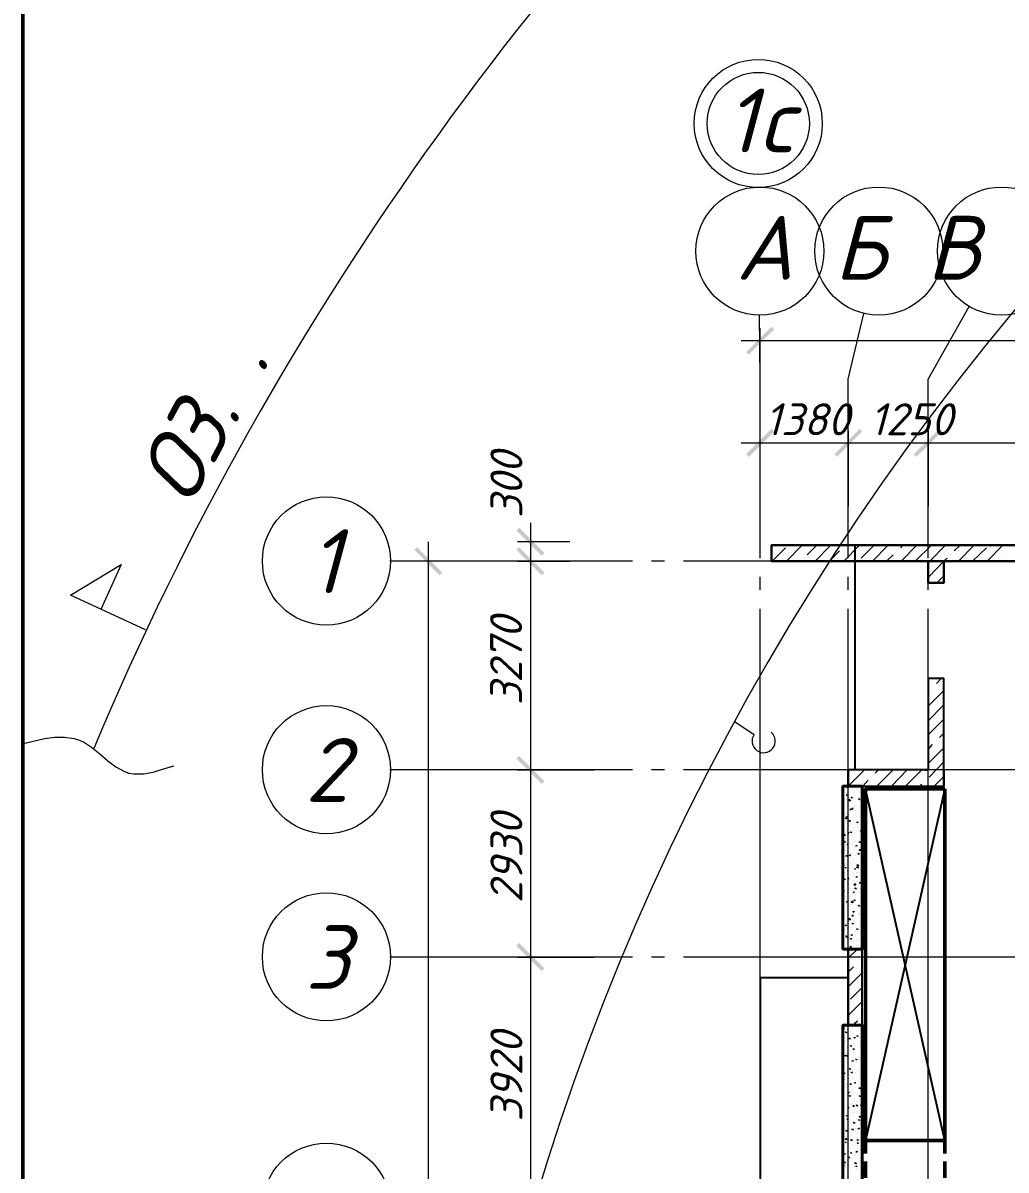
# Model space of a CAD drawing. Header units: millimetres. Extents: x 2279 to 5236, y 896 to 2828.
# Drawn here: x 4389.4 to 4466.4, y 1850.6 to 1940.4 of the extents above; entities that cross this region are included whole.
import ezdxf

# ---------------------------------------------------------------- set-up
doc = ezdxf.new("R2010")
doc.units = ezdxf.units.MM
for name, color, linetype in [('PDF _!!ОСНОВНАЯ', 7, 'Continuous'), ('PDF _!!ТОНКАЯ', 7, 'Continuous'), ('PDF _0', 7, 'Continuous'), ('PDF _2020-02-11_АР_Секция_1 - План этажа - Уровень 2$0$A-WALL-FNSH', 7, 'Continuous'), ('PDF _СПДС_СТЕНЫ', 7, 'Continuous'), ('PDF _Текст', 7, 'Continuous')]:
    doc.layers.add(name, color=color, linetype=linetype)
doc.styles.add('PDF ISOCPEUR Italic', font='isocpeui.ttf')

msp = doc.modelspace()

# ---------------------------------------------------------------- linework, layer by layer
at = {"layer": 'PDF _!!ОСНОВНАЯ', "lineweight": 50}
for points in [[(4389.371, 1395.394), (5205.373, 1395.394), (5205.373, 1979.359), (4389.371, 1979.359)], [(4461.594, 1880.465), (4461.594, 1852.947), (4455.371, 1852.947), (4455.371, 1880.465)]]:
    msp.add_lwpolyline(points, close=True, dxfattribs=at)
at = {"layer": 'PDF _!!ОСНОВНАЯ', "lineweight": 20}
msp.add_lwpolyline([(4398.981, 1892.911), (4393.097, 1895.621), (4397.076, 1898.034), (4395.468, 1894.52)], dxfattribs=at)
at = {"layer": 'PDF _!!ОСНОВНАЯ', "lineweight": 50}
for points in [[(4456.26, 1852.947), (4455.371, 1852.947), (4455.371, 1851.931)], [(4458.165, 1852.947), (4456.895, 1852.947)], [(4460.07, 1852.947), (4458.8, 1852.947)], [(4461.594, 1851.931), (4461.594, 1852.947), (4460.705, 1852.947)], [(4455.371, 1851.296), (4455.371, 1850.026)], [(4461.594, 1850.026), (4461.594, 1851.296)]]:
    msp.add_lwpolyline(points, dxfattribs=at)
at = {"layer": 'PDF _!!ТОНКАЯ', "lineweight": 20}
for points in [[(4460.282, 1898.542), (4460.282, 1912.555), (4463.499, 1918.228)], [(4447.116, 1898.542), (4447.116, 1912.555), (4447.074, 1917.55)], [(4454.016, 1898.542), (4454.016, 1912.555), (4455.244, 1917.677)], [(4447.116, 1910.565), (4447.116, 1916.534)], [(4445.634, 1915.561), (4531.997, 1915.561)], [(4447.116, 1902.564), (4447.116, 1908.533)], [(4445.634, 1907.559), (4455.498, 1907.559)], [(4452.535, 1907.559), (4461.764, 1907.559)], [(4458.758, 1907.559), (4484.243, 1907.559)], [(4429.124, 1901.294), (4429.124, 1896.806)], [(4421.122, 1899.812), (4421.122, 1779.92)], [(4432.214, 1899.812), (4428.108, 1899.812)], [(4429.124, 1899.812), (4429.124, 1880.465)], [(4448.005, 1899.389), (4448.174, 1899.558)], [(4448.047, 1898.288), (4449.106, 1899.346)], [(4449.19, 1898.288), (4450.418, 1899.558)], [(4450.799, 1898.796), (4451.561, 1899.558)], [(4451.434, 1898.288), (4452.662, 1899.558)], [(4453.593, 1899.346), (4453.593, 1899.346)], [(4453.678, 1898.288), (4454.906, 1899.558)], [(4455.033, 1898.542), (4456.049, 1899.558)], [(4455.922, 1898.288), (4457.149, 1899.558)], [(4458.123, 1899.346), (4458.292, 1899.558)], [(4458.165, 1898.288), (4459.393, 1899.558)], [(4459.266, 1898.288), (4460.536, 1899.558)], [(4460.282, 1898.161), (4460.409, 1898.288), (4461.637, 1899.558)], [(4462.314, 1899.092), (4462.78, 1899.558)], [(4462.653, 1898.288), (4463.88, 1899.558)], [(4463.753, 1898.288), (4464.854, 1899.346)], [(4464.897, 1898.288), (4466.124, 1899.558)], [(4450.545, 1898.542), (4450.545, 1898.542)], [(4452.535, 1898.288), (4453.339, 1899.092)], [(4457.022, 1898.288), (4457.53, 1898.796)], [(4457.827, 1899.092), (4457.827, 1899.092)], [(4460.367, 1897.103), (4461.51, 1898.288), (4461.764, 1898.542)], [(4462.018, 1898.796), (4462.018, 1898.796)], [(4466.251, 1898.542), (4466.251, 1898.542)], [(4437.125, 1898.288), (4423.112, 1898.288), (4418.117, 1898.288)], [(4426.118, 1898.288), (4420.106, 1898.288)], [(4434.119, 1898.288), (4428.108, 1898.288), (4432.214, 1898.288)], [(4439.623, 1898.288), (4438.607, 1898.288)], [(4469.765, 1898.288), (4455.117, 1898.288), (4441.104, 1898.288)], [(4447.116, 1896.044), (4447.116, 1897.06)], [(4454.016, 1896.044), (4454.016, 1897.06)], [(4460.282, 1896.044), (4460.282, 1897.06)], [(4460.959, 1896.595), (4461.51, 1897.145)], [(4447.116, 1863.912), (4447.116, 1880.55), (4447.116, 1894.562)], [(4454.016, 1833.601), (4454.016, 1847.698), (4454.016, 1867.299), (4454.016, 1880.55), (4454.016, 1894.562)], [(4460.282, 1833.601), (4460.282, 1847.698), (4460.282, 1867.299), (4460.282, 1880.55), (4460.282, 1894.562)], [(4460.917, 1888.72), (4461.298, 1889.101)], [(4460.282, 1886.942), (4461.51, 1888.17)], [(4460.282, 1888.043), (4460.367, 1888.128)], [(4460.621, 1888.424), (4460.621, 1888.424)], [(4460.282, 1885.799), (4461.467, 1887.027)], [(4460.282, 1884.699), (4461.51, 1885.926)], [(4445.084, 1885.757), (4446.608, 1884.741)], [(4460.917, 1884.233), (4460.917, 1884.233)], [(4461.171, 1884.487), (4461.51, 1884.826)], [(4429.124, 1883.428), (4429.124, 1865.817)], [(4460.282, 1883.555), (4460.621, 1883.936)], [(4460.282, 1882.455), (4461.51, 1883.682)], [(4460.367, 1881.396), (4461.51, 1882.582)], [(4437.125, 1881.947), (4423.112, 1881.947), (4418.117, 1881.947)], [(4439.623, 1881.947), (4438.607, 1881.947)], [(4469.765, 1881.947), (4455.117, 1881.947), (4441.104, 1881.947)], [(4454.016, 1880.677), (4455.287, 1881.947)], [(4454.016, 1881.82), (4454.143, 1881.947)], [(4455.837, 1881.396), (4455.837, 1881.396)], [(4456.133, 1881.693), (4456.387, 1881.947)], [(4456.26, 1880.677), (4457.53, 1881.947)], [(4457.403, 1880.677), (4458.631, 1881.947)], [(4458.504, 1880.677), (4459.774, 1881.947)], [(4460.748, 1880.677), (4461.51, 1881.439)], [(4455.16, 1880.677), (4455.583, 1881.142)], [(4459.647, 1880.677), (4459.774, 1880.846)], [(4460.07, 1881.142), (4460.07, 1881.142)], [(4429.124, 1868.781), (4429.124, 1846.216)], [(4454.016, 1867.214), (4454.736, 1867.934)], [(4437.125, 1867.299), (4423.112, 1867.299), (4418.117, 1867.299)], [(4439.623, 1867.299), (4438.607, 1867.299)], [(4541.395, 1867.299), (4536.4, 1867.299), (4530.177, 1867.299), (4508.374, 1867.299), (4500.5, 1867.299), (4493.007, 1867.299), (4488.646, 1867.299), (4466.167, 1867.299), (4459.901, 1867.299), (4455.117, 1867.299), (4441.104, 1867.299)], [(4455.033, 1867.087), (4455.117, 1867.172)], [(4454.016, 1866.114), (4454.44, 1866.537)], [(4454.016, 1864.971), (4455.117, 1866.071)], [(4454.736, 1866.833), (4454.736, 1866.833)], [(4454.186, 1863.997), (4455.117, 1864.928)], [(4454.016, 1862.727), (4455.117, 1863.828)], [(4447.116, 1861.414), (4447.116, 1862.43)], [(4455.033, 1862.6), (4455.033, 1862.6)], [(4454.355, 1861.965), (4454.736, 1862.303)], [(4447.116, 1839.908), (4447.116, 1859.933)]]:
    msp.add_lwpolyline(points, dxfattribs=at)
for points in [[(4454.016, 1908.533), (4454.016, 1902.564)], [(4460.282, 1908.533), (4460.282, 1902.564)], [(4428.108, 1881.947), (4434.119, 1881.947)], [(4428.108, 1867.299), (4434.119, 1867.299)]]:
    msp.add_lwpolyline(points, close=True, dxfattribs=at)
at = {"layer": 'PDF _!!ТОНКАЯ', "lineweight": 25}
for points in [[(4530.007, 1850.534), (4530.007, 1866.198), (4530.515, 1866.198), (4530.515, 1867.299), (4530.896, 1867.299), (4530.896, 1882.793), (4530.515, 1882.793), (4530.515, 1883.894), (4530.007, 1883.894), (4530.007, 1899.558), (4454.525, 1899.558), (4454.525, 1881.947), (4454.016, 1881.947), (4454.016, 1880.677), (4453.593, 1880.677), (4453.593, 1867.934), (4454.016, 1867.934), (4454.016, 1865.69), (4447.116, 1865.69), (4447.116, 1847.698)], [(4501.22, 1894.817), (4501.22, 1889.101), (4502.447, 1889.101), (4502.447, 1898.288), (4501.22, 1898.288), (4530.515, 1898.288), (4530.515, 1899.558), (4448.005, 1899.558), (4448.005, 1898.288), (4499.23, 1898.288)], [(4460.028, 1898.288), (4448.005, 1898.288)], [(4460.028, 1881.947), (4460.282, 1881.947), (4454.016, 1881.947), (4454.016, 1880.677), (4460.282, 1880.677), (4461.51, 1880.677), (4461.51, 1889.101), (4460.282, 1889.101), (4460.282, 1881.947)], [(4454.016, 1880.677), (4454.016, 1881.947)], [(4461.51, 1881.947), (4461.51, 1880.677)], [(4461.594, 1852.947), (4455.371, 1880.465)], [(4461.594, 1880.465), (4455.371, 1852.947)], [(4454.016, 1861.965), (4454.016, 1867.934)]]:
    msp.add_lwpolyline(points, dxfattribs=at)
for points in [[(4530.515, 1899.558), (4530.515, 1898.288), (4448.005, 1898.288), (4448.005, 1899.558)], [(4460.282, 1898.288), (4461.51, 1898.288), (4461.51, 1896.595), (4460.282, 1896.595)], [(4460.282, 1898.288), (4460.282, 1896.595), (4461.51, 1896.595), (4461.51, 1898.288)], [(4454.016, 1867.934), (4454.016, 1861.965), (4455.117, 1861.965), (4455.117, 1867.934)]]:
    msp.add_lwpolyline(points, close=True, dxfattribs=at)
at = {"layer": 'PDF _!!ТОНКАЯ', "lineweight": 20}
for centre, radius in [((4446.968, 1932.558), 5.017), ((4446.968, 1932.558), 4.001), ((4447.095, 1922.567), 5.017), ((4456.408, 1922.567), 5.017), ((4466.018, 1922.567), 5.017), ((4413.142, 1898.309), 5.017), ((4413.142, 1881.968), 5.017), ((4413.142, 1867.32), 5.017), ((4413.142, 1847.719), 5.017)]:
    msp.add_circle(centre, radius, dxfattribs=at)
msp.add_arc((4447.391, 1884.212), 0.91, 145.14558, 49.95452, dxfattribs=at)
at = {"layer": 'PDF _0', "lineweight": 20}
msp.add_lwpolyline([(4488.01, 1939.323, 0.279769), (4426.921, 1746.34, 0.279819), (4569.93, 1603.107, 0.279869), (4762.953, 1663.951)], format="xyb", dxfattribs=at)
msp.add_lwpolyline([(4389.414, 1884.021), (4391.065, 1884.402), (4391.869, 1884.529), (4392.631, 1884.529), (4393.393, 1884.402), (4393.732, 1884.317), (4394.113, 1884.148), (4394.748, 1883.725), (4395.383, 1883.217), (4396.018, 1882.666), (4396.653, 1882.201), (4397.33, 1881.82), (4397.669, 1881.693), (4398.05, 1881.65), (4398.812, 1881.65), (4399.574, 1881.777), (4400.378, 1882.031), (4401.225, 1882.285)], dxfattribs=at)
msp.add_arc((4619.524, 1789.086), 243.7, 131.19324, 157.17042, dxfattribs=at)
at = {"layer": 'PDF _0', "transparency": 33554559}
for points in [[(4448.005, 1916.661), (4446.227, 1914.46), (4446.015, 1914.671)], [(4448.217, 1916.45), (4448.005, 1916.661), (4446.227, 1914.46)], [(4448.005, 1908.66), (4446.227, 1906.459), (4446.015, 1906.67)], [(4448.217, 1908.448), (4448.005, 1908.66), (4446.227, 1906.459)], [(4452.916, 1906.67), (4453.127, 1906.459), (4454.906, 1908.66)], [(4454.906, 1908.66), (4453.127, 1906.459), (4452.916, 1906.67)], [(4453.127, 1906.459), (4454.906, 1908.66), (4455.117, 1908.448)], [(4455.117, 1908.448), (4454.906, 1908.66), (4453.127, 1906.459)], [(4459.139, 1906.67), (4459.351, 1906.459), (4461.171, 1908.66)], [(4461.171, 1908.66), (4459.351, 1906.459), (4459.139, 1906.67)], [(4459.351, 1906.459), (4461.171, 1908.66), (4461.383, 1908.448)], [(4461.383, 1908.448), (4461.171, 1908.66), (4459.351, 1906.459)], [(4430.224, 1898.923), (4428.023, 1900.701), (4428.235, 1900.913)], [(4430.013, 1898.711), (4430.224, 1898.923), (4428.023, 1900.701)], [(4422.223, 1897.399), (4420.022, 1899.177), (4420.233, 1899.389)], [(4430.224, 1897.399), (4428.023, 1899.177), (4428.235, 1899.389)], [(4428.235, 1899.389), (4428.023, 1899.177), (4430.224, 1897.399)], [(4422.011, 1897.187), (4422.223, 1897.399), (4420.022, 1899.177)], [(4430.013, 1897.187), (4430.224, 1897.399), (4428.023, 1899.177)], [(4428.023, 1899.177), (4430.224, 1897.399), (4430.013, 1897.187)], [(4428.235, 1883.047), (4428.023, 1882.836), (4430.224, 1881.058)], [(4430.224, 1881.058), (4428.023, 1882.836), (4428.235, 1883.047)], [(4428.023, 1882.836), (4430.224, 1881.058), (4430.013, 1880.846)], [(4430.013, 1880.846), (4430.224, 1881.058), (4428.023, 1882.836)], [(4428.235, 1868.4), (4428.023, 1868.188), (4430.224, 1866.41)], [(4430.224, 1866.41), (4428.023, 1868.188), (4428.235, 1868.4)], [(4428.023, 1868.188), (4430.224, 1866.41), (4430.013, 1866.198)], [(4430.013, 1866.198), (4430.224, 1866.41), (4428.023, 1868.188)]]:
    msp.add_solid(points, dxfattribs=at)
at = {"layer": 'PDF _2020-02-11_АР_Секция_1 - План этажа - Уровень 2$0$A-WALL-FNSH', "lineweight": 9}
for points in [[(4455.202, 1880.677), (4455.117, 1880.677)], [(4455.117, 1861.965), (4455.202, 1861.965)]]:
    msp.add_lwpolyline(points, dxfattribs=at)
at = {"layer": 'PDF _СПДС_СТЕНЫ', "lineweight": 40}
for points in [[(4453.593, 1867.934), (4453.593, 1880.677), (4455.117, 1880.677), (4455.117, 1867.934)], [(4453.593, 1846.47), (4453.593, 1861.965), (4455.117, 1861.965), (4455.117, 1846.47)]]:
    msp.add_lwpolyline(points, close=True, dxfattribs=at)
at = {"layer": 'PDF _СПДС_СТЕНЫ', "lineweight": 20}
for points in [[(4453.889, 1880.465), (4453.889, 1880.465)], [(4453.974, 1880.634), (4453.974, 1880.634)], [(4454.016, 1880.677), (4454.016, 1880.677)], [(4454.271, 1880.507), (4454.271, 1880.507)], [(4454.313, 1880.423), (4454.313, 1880.423)], [(4454.355, 1880.634), (4454.355, 1880.677), (4454.398, 1880.677), (4454.44, 1880.677)], [(4454.652, 1880.423), (4454.652, 1880.423)], [(4454.736, 1880.423), (4454.736, 1880.423)], [(4455.117, 1880.592), (4455.117, 1880.592)], [(4453.635, 1879.83), (4453.635, 1879.83)], [(4453.974, 1879.999), (4453.974, 1879.999)], [(4453.974, 1879.788), (4453.974, 1879.788)], [(4454.016, 1880.338), (4454.016, 1880.338)], [(4454.059, 1879.83), (4454.059, 1879.83)], [(4454.355, 1879.788), (4454.271, 1879.745), (4454.271, 1879.83), (4454.355, 1879.745)], [(4454.398, 1879.788), (4454.398, 1879.788)], [(4454.398, 1879.788), (4454.398, 1879.788)], [(4454.44, 1879.491), (4454.44, 1879.491)], [(4454.482, 1880.296), (4454.482, 1880.296)], [(4454.482, 1880.169), (4454.482, 1880.169)], [(4454.525, 1879.999), (4454.525, 1879.999)], [(4454.567, 1879.491), (4454.567, 1879.491)], [(4454.609, 1879.745), (4454.609, 1879.745)], [(4454.821, 1880.253), (4454.821, 1880.253)], [(4454.821, 1879.788), (4454.821, 1879.788)], [(4454.948, 1879.534), (4454.948, 1879.534)], [(4454.99, 1879.957), (4454.99, 1879.957)], [(4455.033, 1879.661), (4455.033, 1879.661)], [(4453.635, 1879.153), (4453.635, 1879.153)], [(4453.678, 1879.364), (4453.678, 1879.364)], [(4453.72, 1879.068), (4453.72, 1879.068)], [(4453.762, 1879.11), (4453.762, 1879.11)], [(4453.889, 1878.645), (4453.889, 1878.645)], [(4453.932, 1879.322), (4453.932, 1879.322)], [(4454.059, 1879.153), (4454.059, 1879.153)], [(4454.186, 1879.026), (4454.186, 1879.026)], [(4454.186, 1878.814), (4454.186, 1878.899), (4454.271, 1878.856), (4454.186, 1878.856)], [(4454.228, 1878.729), (4454.228, 1878.729)], [(4454.398, 1878.814), (4454.398, 1878.814)], [(4454.482, 1879.153), (4454.482, 1879.153)], [(4454.525, 1879.026), (4454.525, 1879.026)], [(4454.567, 1879.068), (4454.567, 1879.068)], [(4454.694, 1878.687), (4454.694, 1878.687)], [(4454.906, 1879.11), (4454.906, 1879.11)], [(4455.075, 1879.195), (4455.075, 1879.195)], [(4455.075, 1878.772), (4455.075, 1878.772)], [(4453.72, 1878.518), (4453.72, 1878.518)], [(4453.805, 1878.56), (4453.805, 1878.56)], [(4453.805, 1877.883), (4453.805, 1877.883)], [(4453.889, 1878.348), (4453.889, 1878.348)], [(4453.889, 1877.967), (4453.889, 1877.967)], [(4453.889, 1877.756), (4453.889, 1877.756)], [(4454.186, 1877.967), (4454.101, 1877.925), (4454.101, 1878.01), (4454.186, 1877.925)], [(4454.143, 1878.475), (4454.143, 1878.475)], [(4454.228, 1877.84), (4454.228, 1877.84)], [(4454.271, 1878.221), (4454.271, 1878.221)], [(4454.398, 1878.094), (4454.398, 1878.094)], [(4454.525, 1877.713), (4454.525, 1877.713)], [(4454.567, 1878.475), (4454.567, 1878.475)], [(4454.567, 1878.391), (4454.567, 1878.391)], [(4454.652, 1878.306), (4454.652, 1878.306)], [(4454.652, 1877.84), (4454.652, 1877.84)], [(4454.736, 1878.391), (4454.736, 1878.391)], [(4454.779, 1877.925), (4454.779, 1877.925)], [(4454.99, 1878.475), (4454.99, 1878.475)], [(4455.075, 1877.84), (4455.075, 1877.84)], [(4453.678, 1876.951), (4453.805, 1876.824), (4453.678, 1876.824), (4453.72, 1876.951)], [(4453.72, 1877.29), (4453.72, 1877.29)], [(4453.847, 1877.29), (4453.847, 1877.29)], [(4453.932, 1877.459), (4453.932, 1877.459)], [(4453.932, 1877.205), (4453.932, 1877.205)], [(4453.974, 1876.994), (4453.974, 1876.994)], [(4454.016, 1877.629), (4454.016, 1877.629)], [(4454.016, 1876.994), (4454.016, 1877.078), (4454.101, 1877.036), (4454.016, 1877.036)], [(4454.143, 1876.867), (4454.143, 1876.867)], [(4454.355, 1877.417), (4454.355, 1877.417)], [(4454.355, 1877.205), (4454.355, 1877.205)], [(4454.398, 1877.459), (4454.398, 1877.459)], [(4454.44, 1877.121), (4454.44, 1877.121)], [(4454.482, 1877.036), (4454.482, 1877.036)], [(4454.779, 1877.544), (4454.779, 1877.544)], [(4454.779, 1877.163), (4454.779, 1877.163)], [(4454.906, 1877.121), (4454.906, 1877.121)], [(4454.906, 1876.824), (4454.906, 1876.824)], [(4454.99, 1877.163), (4454.99, 1877.248), (4455.075, 1877.205), (4454.99, 1877.205)], [(4453.635, 1876.189), (4453.635, 1876.189)], [(4453.678, 1875.935), (4453.678, 1875.935)], [(4453.805, 1876.613), (4453.805, 1876.613)], [(4453.805, 1875.935), (4453.805, 1875.935)], [(4453.847, 1876.57), (4453.847, 1876.57)], [(4454.016, 1876.147), (4453.932, 1876.105), (4453.932, 1876.147), (4454.016, 1876.105)], [(4454.016, 1876.57), (4454.016, 1876.57)], [(4454.101, 1876.189), (4454.101, 1876.189)], [(4454.101, 1875.935), (4454.101, 1875.935)], [(4454.271, 1876.147), (4454.271, 1876.147)], [(4454.313, 1876.74), (4454.313, 1876.74)], [(4454.313, 1876.062), (4454.313, 1876.062)], [(4454.44, 1876.528), (4454.44, 1876.528)], [(4454.482, 1876.655), (4454.482, 1876.655)], [(4454.482, 1876.359), (4454.482, 1876.359)], [(4454.525, 1875.893), (4454.525, 1875.893)], [(4454.863, 1876.528), (4454.863, 1876.528)], [(4454.99, 1876.316), (4454.906, 1876.274), (4454.906, 1876.359), (4454.99, 1876.274)], [(4454.948, 1876.782), (4454.948, 1876.782)], [(4454.948, 1875.893), (4454.948, 1875.893)], [(4454.99, 1876.316), (4454.99, 1876.316)], [(4455.033, 1876.062), (4455.033, 1876.062)], [(4453.72, 1875.724), (4453.72, 1875.724)], [(4453.762, 1875.258), (4453.762, 1875.258)], [(4453.762, 1875.258), (4453.762, 1875.258)], [(4453.847, 1875.173), (4453.889, 1875.258), (4453.932, 1875.216), (4453.847, 1875.216)], [(4453.974, 1875.808), (4453.974, 1875.808)], [(4454.101, 1875.089), (4454.101, 1875.089)], [(4454.143, 1875.851), (4454.143, 1875.851)], [(4454.186, 1875.385), (4454.186, 1875.385)], [(4454.186, 1875.258), (4454.186, 1875.258)], [(4454.271, 1875.385), (4454.271, 1875.385)], [(4454.398, 1875.385), (4454.398, 1875.385)], [(4454.398, 1875.004), (4454.398, 1875.004)], [(4454.44, 1875.681), (4454.44, 1875.681)], [(4454.609, 1875.851), (4454.609, 1875.851)], [(4454.609, 1875.258), (4454.609, 1875.258)], [(4454.652, 1875.512), (4454.652, 1875.512)], [(4454.694, 1875.046), (4454.694, 1875.046)], [(4454.821, 1875.343), (4454.821, 1875.427), (4454.906, 1875.385), (4454.821, 1875.385)], [(4455.033, 1875.216), (4455.033, 1875.216)], [(4455.075, 1875.427), (4455.075, 1875.427)], [(4455.117, 1875.512), (4455.117, 1875.512)], [(4453.593, 1874.538), (4453.635, 1874.538), (4453.678, 1874.454), (4453.593, 1874.496)], [(4453.678, 1874.623), (4453.678, 1874.623)], [(4453.72, 1874.581), (4453.72, 1874.581)], [(4453.805, 1874.284), (4453.805, 1874.327), (4453.847, 1874.284), (4453.762, 1874.284)], [(4453.805, 1874.919), (4453.805, 1874.919)], [(4453.847, 1874.623), (4453.847, 1874.623)], [(4453.847, 1874.581), (4453.847, 1874.581)], [(4453.932, 1874.115), (4453.932, 1874.115)], [(4454.228, 1874.708), (4454.228, 1874.708)], [(4454.228, 1874.327), (4454.228, 1874.327)], [(4454.271, 1874.623), (4454.271, 1874.623)], [(4454.313, 1874.581), (4454.313, 1874.581)], [(4454.355, 1874.242), (4454.355, 1874.242)], [(4454.398, 1874.327), (4454.398, 1874.327)], [(4454.525, 1874.665), (4454.525, 1874.665)], [(4454.694, 1874.581), (4454.694, 1874.581)], [(4454.821, 1874.496), (4454.736, 1874.454), (4454.736, 1874.538), (4454.821, 1874.454)], [(4454.821, 1874.242), (4454.821, 1874.242)], [(4455.075, 1874.75), (4455.075, 1874.75)], [(4453.678, 1873.226), (4453.678, 1873.226)], [(4453.72, 1873.903), (4453.72, 1873.903)], [(4453.72, 1873.353), (4453.72, 1873.437), (4453.805, 1873.353)], [(4453.72, 1873.395), (4453.762, 1873.395)], [(4453.805, 1873.861), (4453.805, 1873.861)], [(4453.932, 1873.988), (4453.932, 1873.988)], [(4454.016, 1873.31), (4454.016, 1873.31)], [(4454.016, 1873.31), (4454.016, 1873.31)], [(4454.186, 1873.353), (4454.186, 1873.353)], [(4454.228, 1874.03), (4454.228, 1874.03)], [(4454.355, 1873.945), (4454.355, 1873.945)], [(4454.355, 1873.649), (4454.355, 1873.649)], [(4454.355, 1873.607), (4454.355, 1873.607)], [(4454.398, 1873.776), (4454.398, 1873.776)], [(4454.44, 1873.31), (4454.44, 1873.31)], [(4454.652, 1873.903), (4454.652, 1873.903)], [(4454.652, 1873.522), (4454.652, 1873.607), (4454.736, 1873.564), (4454.652, 1873.564)], [(4454.779, 1873.945), (4454.779, 1873.945)], [(4454.863, 1873.903), (4454.863, 1873.903)], [(4454.863, 1873.268), (4454.863, 1873.268)], [(4454.906, 1873.437), (4454.906, 1873.437)], [(4454.99, 1873.395), (4454.99, 1873.395)], [(4455.033, 1874.072), (4455.033, 1874.072)], [(4453.635, 1872.845), (4453.635, 1872.845)], [(4453.635, 1872.548), (4453.635, 1872.548)], [(4453.678, 1872.675), (4453.678, 1872.675)], [(4453.932, 1873.141), (4453.932, 1873.141)], [(4454.059, 1872.972), (4454.059, 1872.972)], [(4454.059, 1872.379), (4454.059, 1872.379)], [(4454.101, 1872.675), (4454.101, 1872.675)], [(4454.143, 1872.675), (4454.143, 1872.675)], [(4454.143, 1872.506), (4454.143, 1872.506)], [(4454.313, 1872.972), (4454.313, 1872.972)], [(4454.313, 1872.294), (4454.313, 1872.294)], [(4454.482, 1872.845), (4454.482, 1872.845)], [(4454.525, 1872.972), (4454.525, 1872.972)], [(4454.525, 1872.633), (4454.525, 1872.633)], [(4454.652, 1872.675), (4454.567, 1872.633), (4454.567, 1872.718), (4454.652, 1872.633)], [(4454.567, 1872.633), (4454.567, 1872.633)], [(4454.779, 1873.183), (4454.779, 1873.183)], [(4454.906, 1872.421), (4454.906, 1872.421)], [(4454.948, 1872.633), (4454.948, 1872.633)], [(4454.99, 1872.718), (4454.99, 1872.718)], [(4455.033, 1872.633), (4455.033, 1872.633)], [(4455.075, 1872.337), (4455.075, 1872.337)], [(4453.635, 1871.575), (4453.593, 1871.575), (4453.635, 1871.532)], [(4453.635, 1871.871), (4453.635, 1871.871)], [(4453.72, 1872.04), (4453.72, 1872.04)], [(4453.762, 1872.04), (4453.762, 1872.04)], [(4453.762, 1871.702), (4453.762, 1871.702)], [(4454.143, 1871.998), (4454.143, 1871.998)], [(4454.186, 1872.04), (4454.186, 1872.04)], [(4454.186, 1871.659), (4454.186, 1871.659)], [(4454.228, 1871.702), (4454.228, 1871.702)], [(4454.271, 1871.617), (4454.271, 1871.617)], [(4454.271, 1871.405), (4454.271, 1871.405)], [(4454.482, 1871.702), (4454.525, 1871.786), (4454.567, 1871.744), (4454.482, 1871.744)], [(4454.609, 1872.167), (4454.609, 1872.167)], [(4454.609, 1872.125), (4454.609, 1872.125)], [(4454.609, 1871.998), (4454.609, 1871.998)], [(4454.948, 1872.04), (4454.948, 1872.04)], [(4455.033, 1871.998), (4455.033, 1871.998)], [(4455.033, 1871.702), (4455.033, 1871.702)], [(4453.847, 1871.236), (4453.847, 1871.236)], [(4453.889, 1871.363), (4453.889, 1871.363)], [(4453.974, 1870.728), (4453.974, 1870.728)], [(4454.059, 1870.643), (4454.059, 1870.643)], [(4454.101, 1871.321), (4454.101, 1871.321)], [(4454.228, 1870.94), (4454.228, 1870.94)], [(4454.271, 1871.363), (4454.271, 1871.363)], [(4454.313, 1870.897), (4454.313, 1870.897)], [(4454.355, 1870.897), (4454.355, 1870.897)], [(4454.398, 1870.813), (4454.482, 1870.855)], [(4454.398, 1870.728), (4454.398, 1870.728)], [(4454.44, 1870.813), (4454.44, 1870.897), (4454.482, 1870.813)], [(4454.694, 1871.363), (4454.694, 1871.363)], [(4454.736, 1871.363), (4454.736, 1871.363)], [(4454.736, 1871.363), (4454.736, 1871.363)], [(4454.779, 1871.067), (4454.779, 1871.067)], [(4454.821, 1870.686), (4454.821, 1870.686)], [(4454.821, 1870.559), (4454.821, 1870.559)], [(4454.863, 1870.643), (4454.863, 1870.643)], [(4454.906, 1871.363), (4454.906, 1871.363)], [(4454.906, 1870.686), (4454.906, 1870.686)], [(4453.635, 1870.093), (4453.635, 1870.093)], [(4453.678, 1870.22), (4453.678, 1870.22)], [(4453.932, 1870.432), (4453.932, 1870.432)], [(4453.974, 1870.135), (4453.974, 1870.135)], [(4454.059, 1870.093), (4454.059, 1870.093)], [(4454.059, 1869.966), (4454.059, 1869.966)], [(4454.059, 1869.627), (4454.059, 1869.627)], [(4454.228, 1870.262), (4454.228, 1870.262)], [(4454.355, 1869.881), (4454.355, 1869.966), (4454.44, 1869.924)], [(4454.355, 1869.924), (4454.398, 1869.924)], [(4454.44, 1870.178), (4454.44, 1870.178)], [(4454.44, 1870.093), (4454.44, 1870.093)], [(4454.482, 1870.093), (4454.482, 1870.093)], [(4454.482, 1869.797), (4454.482, 1869.797)], [(4454.863, 1870.008), (4454.863, 1870.008)], [(4454.906, 1870.051), (4454.906, 1870.051)], [(4454.948, 1869.754), (4454.948, 1869.754)], [(4454.99, 1869.924), (4454.99, 1869.924)], [(4453.635, 1869.162), (4453.635, 1869.162)], [(4453.678, 1868.865), (4453.678, 1868.865)], [(4453.72, 1869.458), (4453.72, 1869.458)], [(4453.805, 1869.458), (4453.805, 1869.458)], [(4453.805, 1868.781), (4453.805, 1868.781)], [(4453.889, 1868.95), (4453.974, 1868.865), (4453.847, 1868.865), (4453.889, 1868.992)], [(4453.932, 1868.738), (4453.932, 1868.738)], [(4454.016, 1869.289), (4454.016, 1869.289)], [(4454.143, 1869.416), (4454.143, 1869.416)], [(4454.143, 1868.908), (4454.143, 1868.908)], [(4454.143, 1868.823), (4454.143, 1868.823)], [(4454.186, 1869.585), (4454.186, 1869.585)], [(4454.228, 1868.781), (4454.228, 1868.781)], [(4454.355, 1869.035), (4454.271, 1868.992), (4454.271, 1869.077), (4454.355, 1868.992)], [(4454.567, 1869.416), (4454.567, 1869.416)], [(4454.567, 1869.416), (4454.567, 1869.416)], [(4454.567, 1869.289), (4454.567, 1869.289)], [(4454.652, 1868.781), (4454.652, 1868.781)], [(4454.821, 1869.331), (4454.821, 1869.331)], [(4454.99, 1869.458), (4454.99, 1869.458)], [(4454.99, 1869.416), (4454.99, 1869.416)], [(4455.033, 1868.95), (4455.033, 1868.95)], [(4455.075, 1868.738), (4455.075, 1868.738)], [(4453.635, 1868.442), (4453.635, 1868.442)], [(4453.678, 1867.934), (4453.72, 1868.019), (4453.762, 1867.934)], [(4453.678, 1867.934), (4453.678, 1867.934)], [(4453.762, 1868.357), (4453.762, 1868.357)], [(4453.889, 1868.146), (4453.889, 1868.146)], [(4453.974, 1868.611), (4453.974, 1868.611)], [(4454.059, 1867.976), (4454.059, 1867.976)], [(4454.143, 1868.23), (4454.143, 1868.23)], [(4454.186, 1868.527), (4454.186, 1868.527)], [(4454.186, 1868.061), (4454.186, 1868.146), (4454.271, 1868.103), (4454.186, 1868.103)], [(4454.271, 1868.019), (4454.271, 1868.019)], [(4454.313, 1868.146), (4454.313, 1868.146)], [(4454.652, 1868.484), (4454.652, 1868.484)], [(4454.694, 1868.696), (4454.694, 1868.696)], [(4454.694, 1868.188), (4454.694, 1868.188)], [(4454.736, 1868.103), (4454.736, 1868.103)], [(4454.779, 1867.976), (4454.779, 1867.976)], [(4454.821, 1868.654), (4454.821, 1868.654)], [(4453.678, 1861.838), (4453.678, 1861.838)], [(4453.72, 1861.838), (4453.72, 1861.838)], [(4453.932, 1861.668), (4453.932, 1861.668)], [(4454.355, 1861.668), (4454.355, 1861.668)], [(4454.525, 1861.88), (4454.525, 1861.88)], [(4454.652, 1861.922), (4454.567, 1861.88), (4454.567, 1861.965), (4454.652, 1861.88)], [(4454.779, 1861.753), (4454.779, 1861.753)], [(4454.779, 1861.626), (4454.779, 1861.626)], [(4455.117, 1861.626), (4455.117, 1861.626)], [(4453.635, 1860.822), (4453.593, 1860.822), (4453.635, 1860.779)], [(4453.678, 1861.16), (4453.678, 1861.16)], [(4453.762, 1861.499), (4453.762, 1861.499)], [(4453.805, 1861.033), (4453.805, 1861.033)], [(4453.805, 1860.737), (4453.805, 1860.737)], [(4453.847, 1861.414), (4453.847, 1861.414)], [(4454.016, 1860.991), (4454.016, 1860.991)], [(4454.186, 1861.499), (4454.186, 1861.499)], [(4454.228, 1861.203), (4454.228, 1861.203)], [(4454.313, 1860.695), (4454.313, 1860.695)], [(4454.355, 1861.287), (4454.355, 1861.287)], [(4454.44, 1860.991), (4454.44, 1860.991)], [(4454.482, 1861.203), (4454.482, 1861.203)], [(4454.482, 1860.949), (4454.525, 1861.033), (4454.567, 1860.991), (4454.482, 1860.991)], [(4454.694, 1861.16), (4454.694, 1861.16)], [(4454.736, 1860.864), (4454.736, 1860.864)], [(4454.863, 1860.991), (4454.863, 1860.991)], [(4454.906, 1861.033), (4454.906, 1861.033)], [(4454.948, 1860.652), (4454.948, 1860.652)], [(4454.99, 1861.33), (4454.99, 1861.33)], [(4453.635, 1860.483), (4453.635, 1860.483)], [(4453.678, 1860.398), (4453.678, 1860.398)], [(4453.72, 1860.568), (4453.72, 1860.568)], [(4453.762, 1860.06), (4453.762, 1860.06)], [(4453.847, 1859.848), (4453.847, 1859.848)], [(4453.932, 1860.229), (4453.932, 1860.229)], [(4453.974, 1859.933), (4453.974, 1859.933)], [(4454.101, 1860.356), (4454.101, 1860.356)], [(4454.398, 1860.06), (4454.482, 1860.102)], [(4454.398, 1859.89), (4454.398, 1859.89)], [(4454.44, 1860.525), (4454.44, 1860.525)], [(4454.44, 1860.06), (4454.44, 1860.144), (4454.482, 1860.06)], [(4454.44, 1859.848), (4454.44, 1859.848)], [(4454.482, 1860.525), (4454.482, 1860.525)], [(4454.525, 1860.356), (4454.525, 1860.356)], [(4454.609, 1859.806), (4454.609, 1859.806)], [(4454.821, 1860.356), (4454.821, 1860.356)], [(4454.948, 1860.356), (4454.948, 1860.356)], [(4454.948, 1859.975), (4454.948, 1859.975)], [(4455.033, 1860.271), (4455.033, 1860.271)], [(4455.117, 1860.271), (4455.117, 1860.271)], [(4453.635, 1858.959), (4453.635, 1858.959)], [(4453.762, 1859.721), (4453.762, 1859.721)], [(4453.762, 1859.382), (4453.762, 1859.382)], [(4453.847, 1859.086), (4453.847, 1859.086)], [(4453.974, 1859.086), (4453.974, 1859.086)], [(4454.016, 1859.425), (4454.016, 1859.425)], [(4454.186, 1859.721), (4454.186, 1859.721)], [(4454.271, 1859.044), (4454.271, 1859.044)], [(4454.355, 1859.128), (4454.355, 1859.213), (4454.44, 1859.171)], [(4454.355, 1859.171), (4454.398, 1859.171)], [(4454.398, 1859.171), (4454.398, 1859.171)], [(4454.44, 1859.594), (4454.44, 1859.594)], [(4454.525, 1859.086), (4454.525, 1859.086)], [(4454.609, 1859.679), (4454.609, 1859.679)], [(4454.694, 1859.044), (4454.694, 1859.044)], [(4454.736, 1859.044), (4454.736, 1859.044)], [(4454.906, 1859.552), (4454.906, 1859.552)], [(4454.906, 1859.298), (4454.906, 1859.298)], [(4454.948, 1859.255), (4454.948, 1859.255)], [(4455.033, 1859.679), (4455.033, 1859.679)], [(4455.033, 1858.917), (4455.033, 1858.917)], [(4455.075, 1859.594), (4455.075, 1859.594)], [(4453.678, 1858.79), (4453.678, 1858.79)], [(4453.678, 1858.663), (4453.678, 1858.663)], [(4453.678, 1858.028), (4453.678, 1858.028)], [(4453.72, 1858.705), (4453.72, 1858.705)], [(4453.72, 1858.155), (4453.72, 1858.155)], [(4453.805, 1858.07), (4453.805, 1858.07)], [(4453.932, 1858.451), (4453.932, 1858.451)], [(4454.101, 1858.366), (4454.101, 1858.366)], [(4454.143, 1858.62), (4454.143, 1858.62)], [(4454.186, 1858.324), (4454.186, 1858.324)], [(4454.355, 1858.282), (4454.271, 1858.239), (4454.271, 1858.282), (4454.355, 1858.239)], [(4454.355, 1858.493), (4454.355, 1858.493)], [(4454.355, 1858.409), (4454.355, 1858.409)], [(4454.609, 1858.282), (4454.609, 1858.282)], [(4454.652, 1857.985), (4454.652, 1857.985)], [(4454.779, 1858.409), (4454.779, 1858.409)], [(4454.863, 1858.62), (4454.863, 1858.62)], [(4454.863, 1858.324), (4454.863, 1858.324)], [(4454.863, 1857.943), (4454.863, 1857.943)], [(4455.033, 1858.747), (4455.033, 1858.747)], [(4455.033, 1858.239), (4455.033, 1858.239)], [(4455.075, 1858.451), (4455.117, 1858.451), (4455.075, 1858.366), (4455.117, 1858.366)], [(4453.593, 1857.774), (4453.635, 1857.816), (4453.678, 1857.731), (4453.593, 1857.731)], [(4453.635, 1857.774), (4453.635, 1857.774)], [(4453.678, 1857.35), (4453.678, 1857.35)], [(4453.72, 1857.139), (4453.72, 1857.139)], [(4453.847, 1857.35), (4453.847, 1857.35)], [(4453.889, 1857.054), (4453.889, 1857.054)], [(4453.932, 1857.308), (4453.932, 1857.308)], [(4454.059, 1857.774), (4454.059, 1857.774)], [(4454.143, 1857.139), (4454.143, 1857.139)], [(4454.186, 1857.308), (4454.186, 1857.393), (4454.271, 1857.35), (4454.186, 1857.35)], [(4454.228, 1857.816), (4454.228, 1857.816)], [(4454.228, 1857.604), (4454.228, 1857.604)], [(4454.313, 1857.139), (4454.313, 1857.139)], [(4454.355, 1857.816), (4454.355, 1857.816)], [(4454.482, 1857.774), (4454.482, 1857.774)], [(4454.567, 1857.096), (4454.567, 1857.096)], [(4454.736, 1857.52), (4454.736, 1857.52)], [(4454.821, 1857.266), (4454.821, 1857.266)], [(4454.863, 1857.096), (4454.99, 1857.012), (4454.863, 1857.012), (4454.906, 1857.096)], [(4454.906, 1857.731), (4454.906, 1857.731)], [(4454.99, 1857.562), (4454.99, 1857.562)], [(4454.99, 1857.562), (4454.99, 1857.562)], [(4454.99, 1857.096), (4454.99, 1857.096)], [(4453.635, 1856.673), (4453.635, 1856.673)], [(4453.805, 1856.504), (4453.805, 1856.504)], [(4453.932, 1856.546), (4453.932, 1856.546)], [(4454.059, 1856.588), (4454.059, 1856.588)], [(4454.228, 1856.461), (4454.228, 1856.461)], [(4454.271, 1856.461), (4454.271, 1856.461)], [(4454.355, 1857.012), (4454.355, 1857.012)], [(4454.355, 1856.885), (4454.355, 1856.885)], [(4454.398, 1856.715), (4454.398, 1856.715)], [(4454.44, 1856.25), (4454.44, 1856.25)], [(4454.652, 1856.461), (4454.652, 1856.461)], [(4454.779, 1856.588), (4454.779, 1856.588)], [(4454.821, 1856.715), (4454.821, 1856.715)], [(4454.863, 1856.377), (4454.863, 1856.377)], [(4454.948, 1856.885), (4454.948, 1856.885)], [(4454.948, 1856.207), (4454.948, 1856.207)], [(4455.075, 1856.588), (4455.075, 1856.673), (4455.117, 1856.631), (4455.033, 1856.588)], [(4455.075, 1856.461), (4455.075, 1856.461)], [(4455.117, 1856.842), (4455.117, 1856.842)], [(4453.635, 1856.08), (4453.635, 1856.08)], [(4453.635, 1855.318), (4453.635, 1855.318)], [(4453.762, 1855.361), (4453.762, 1855.361)], [(4453.889, 1855.826), (4453.889, 1855.826)], [(4454.016, 1855.488), (4454.016, 1855.572), (4454.101, 1855.488)], [(4454.016, 1855.53), (4454.101, 1855.53)], [(4454.059, 1855.784), (4454.059, 1855.784)], [(4454.101, 1855.445), (4454.101, 1855.445)], [(4454.186, 1855.826), (4454.186, 1855.826)], [(4454.271, 1855.784), (4454.271, 1855.784)], [(4454.313, 1855.826), (4454.313, 1855.826)], [(4454.482, 1856.123), (4454.482, 1856.123)], [(4454.567, 1855.445), (4454.567, 1855.445)], [(4454.609, 1855.403), (4454.609, 1855.403)], [(4454.652, 1855.742), (4454.779, 1855.657), (4454.652, 1855.657), (4454.694, 1855.742)], [(4454.736, 1855.784), (4454.736, 1855.784)], [(4454.736, 1855.234), (4454.736, 1855.234)], [(4454.779, 1855.911), (4454.779, 1855.911)], [(4454.906, 1855.53), (4454.906, 1855.53)], [(4454.948, 1855.911), (4454.948, 1855.911)], [(4454.99, 1855.657), (4454.99, 1855.742), (4455.075, 1855.699)], [(4454.99, 1855.699), (4455.033, 1855.699)], [(4453.635, 1854.556), (4453.635, 1854.556)], [(4453.762, 1854.514), (4453.762, 1854.514)], [(4453.889, 1854.599), (4453.889, 1854.599)], [(4453.974, 1855.191), (4453.974, 1855.191)], [(4454.059, 1854.556), (4454.059, 1854.556)], [(4454.143, 1854.98), (4454.143, 1854.98)], [(4454.186, 1854.429), (4454.186, 1854.429)], [(4454.228, 1855.107), (4454.228, 1855.107)], [(4454.313, 1855.107), (4454.313, 1855.107)], [(4454.398, 1855.149), (4454.398, 1855.149)], [(4454.44, 1854.387), (4454.567, 1854.302), (4454.44, 1854.302), (4454.482, 1854.387)], [(4454.44, 1854.345), (4454.44, 1854.345)], [(4454.482, 1854.514), (4454.482, 1854.514)], [(4454.609, 1855.107), (4454.609, 1855.107)], [(4454.652, 1854.641), (4454.652, 1854.641)], [(4454.694, 1854.556), (4454.694, 1854.556)], [(4454.736, 1854.641), (4454.736, 1854.641)], [(4454.821, 1855.149), (4454.821, 1855.149)], [(4454.863, 1854.853), (4454.863, 1854.853)], [(4454.99, 1854.81), (4454.906, 1854.768), (4454.906, 1854.853), (4454.99, 1854.768)], [(4454.906, 1854.514), (4454.906, 1854.514)], [(4455.033, 1855.107), (4455.033, 1855.107)], [(4455.075, 1854.768), (4455.075, 1854.768)], [(4453.72, 1853.879), (4453.72, 1853.879)], [(4453.805, 1854.175), (4453.805, 1854.175)], [(4453.847, 1853.667), (4453.847, 1853.752), (4453.932, 1853.667)], [(4453.847, 1853.71), (4453.932, 1853.71)], [(4453.847, 1853.71), (4453.847, 1853.71)], [(4454.016, 1853.879), (4454.016, 1853.879)], [(4454.143, 1853.879), (4454.143, 1853.879)], [(4454.186, 1853.71), (4454.186, 1853.71)], [(4454.271, 1854.175), (4454.271, 1854.175)], [(4454.313, 1853.837), (4454.313, 1853.837)], [(4454.567, 1853.879), (4454.567, 1853.879)], [(4454.567, 1853.625), (4454.567, 1853.625)], [(4454.694, 1853.879), (4454.694, 1853.879)], [(4454.736, 1853.837), (4454.736, 1853.837)], [(4454.779, 1853.498), (4454.779, 1853.498)], [(4454.821, 1853.837), (4454.821, 1853.921), (4454.906, 1853.879), (4454.821, 1853.879)], [(4454.821, 1853.498), (4454.821, 1853.498)], [(4454.863, 1854.175), (4454.863, 1854.175)], [(4454.863, 1853.921), (4454.863, 1853.921)], [(4454.99, 1853.837), (4454.99, 1853.837)], [(4453.805, 1853.244), (4453.805, 1853.244)], [(4453.889, 1852.609), (4453.889, 1852.609)], [(4453.974, 1852.905), (4453.974, 1852.905)], [(4454.016, 1852.566), (4454.016, 1852.566)], [(4454.143, 1853.117), (4454.143, 1853.117)], [(4454.143, 1853.032), (4454.143, 1853.032)], [(4454.228, 1853.244), (4454.228, 1853.244)], [(4454.313, 1852.609), (4454.313, 1852.609)], [(4454.355, 1853.371), (4454.355, 1853.371)], [(4454.482, 1852.566), (4454.482, 1852.566)], [(4454.652, 1853.201), (4454.652, 1853.201)], [(4454.652, 1853.201), (4454.652, 1853.201)], [(4454.694, 1852.863), (4454.694, 1852.863)], [(4454.821, 1852.99), (4454.736, 1852.947), (4454.736, 1853.032), (4454.821, 1852.947)], [(4454.736, 1852.566), (4454.736, 1852.566)], [(4454.779, 1852.82), (4454.779, 1852.82)], [(4454.863, 1853.032), (4454.863, 1853.032)], [(4454.99, 1853.201), (4454.99, 1853.201)], [(4455.075, 1853.201), (4455.075, 1853.201)], [(4453.635, 1851.72), (4453.635, 1851.72)], [(4453.678, 1851.889), (4453.762, 1851.889)], [(4453.72, 1851.847), (4453.72, 1851.931), (4453.762, 1851.847)], [(4453.974, 1851.931), (4453.974, 1851.931)], [(4454.059, 1852.101), (4454.059, 1852.101)], [(4454.101, 1852.355), (4454.101, 1852.355)], [(4454.101, 1851.677), (4454.101, 1851.677)], [(4454.271, 1852.397), (4454.271, 1852.397)], [(4454.398, 1851.931), (4454.398, 1851.931)], [(4454.525, 1852.228), (4454.525, 1852.228)], [(4454.567, 1851.762), (4454.567, 1851.762)], [(4454.609, 1852.524), (4454.609, 1852.524)], [(4454.609, 1851.847), (4454.609, 1851.847)], [(4454.652, 1852.016), (4454.652, 1852.101), (4454.736, 1852.058), (4454.652, 1852.058)], [(4454.779, 1852.101), (4454.779, 1852.101)], [(4454.821, 1852.143), (4454.821, 1852.143)], [(4454.821, 1851.931), (4454.821, 1851.931)], [(4454.948, 1852.228), (4454.948, 1852.228)], [(4454.99, 1851.931), (4454.99, 1851.931)], [(4453.678, 1850.958), (4453.635, 1850.958), (4453.635, 1851), (4453.72, 1850.958)], [(4453.678, 1851.635), (4453.678, 1851.635)], [(4453.678, 1851.296), (4453.678, 1851.296)], [(4453.72, 1851.296), (4453.72, 1851.296)], [(4453.762, 1850.958), (4453.762, 1850.958)], [(4453.762, 1850.831), (4453.762, 1850.831)], [(4454.059, 1851), (4454.059, 1851)], [(4454.101, 1851.296), (4454.101, 1851.296)], [(4454.186, 1851.296), (4454.186, 1851.296)], [(4454.228, 1850.958), (4454.228, 1850.958)], [(4454.398, 1851.635), (4454.398, 1851.635)], [(4454.525, 1851.296), (4454.525, 1851.296)], [(4454.525, 1850.915), (4454.525, 1850.915)], [(4454.652, 1851.169), (4454.567, 1851.127), (4454.567, 1851.212), (4454.652, 1851.127)], [(4454.567, 1851.169), (4454.567, 1851.169)], [(4454.694, 1850.958), (4454.694, 1850.958)], [(4454.694, 1850.746), (4454.694, 1850.746)], [(4454.736, 1851.423), (4454.736, 1851.423)], [(4454.906, 1851.254), (4454.906, 1851.254)], [(4454.948, 1851.381), (4454.948, 1851.381)], [(4455.075, 1851.423), (4455.075, 1851.423)], [(4453.72, 1850.661), (4453.72, 1850.661)], [(4454.143, 1850.661), (4454.143, 1850.661)], [(4454.736, 1850.661), (4454.736, 1850.661)], [(4455.075, 1850.661), (4455.075, 1850.661)]]:
    msp.add_lwpolyline(points, dxfattribs=at)
for points in [[(4453.974, 1879.957), (4453.889, 1879.957), (4453.932, 1880.042)], [(4454.101, 1879.534), (4454.101, 1879.661), (4454.228, 1879.534)], [(4454.906, 1879.618), (4454.821, 1879.661), (4454.863, 1879.703)], [(4454.355, 1878.856), (4454.313, 1878.899), (4454.355, 1878.983)], [(4453.847, 1878.137), (4453.805, 1878.137), (4453.847, 1878.221)], [(4453.889, 1878.179), (4453.889, 1878.306), (4454.016, 1878.179)], [(4454.779, 1877.798), (4454.694, 1877.84), (4454.736, 1877.883)], [(4455.117, 1878.137), (4455.075, 1878.094), (4455.075, 1878.179)], [(4454.271, 1877.036), (4454.186, 1877.078), (4454.228, 1877.121)], [(4453.762, 1876.274), (4453.678, 1876.316), (4453.72, 1876.401)], [(4454.694, 1875.978), (4454.609, 1876.02), (4454.652, 1876.062)], [(4454.186, 1875.216), (4454.101, 1875.258), (4454.143, 1875.3)], [(4454.906, 1875.639), (4454.948, 1875.766), (4455.033, 1875.639)], [(4455.075, 1874.919), (4455.033, 1874.962), (4455.075, 1875.004)], [(4454.567, 1874.157), (4454.525, 1874.2), (4454.567, 1874.242)], [(4454.694, 1874.284), (4454.736, 1874.411), (4454.821, 1874.284)], [(4454.059, 1873.395), (4453.974, 1873.437), (4454.016, 1873.48)], [(4453.72, 1872.464), (4453.635, 1872.464), (4453.635, 1872.506)], [(4454.482, 1872.337), (4454.398, 1872.379), (4454.44, 1872.421)], [(4454.482, 1872.929), (4454.525, 1873.056), (4454.609, 1872.929)], [(4454.99, 1873.099), (4454.906, 1873.099), (4454.948, 1873.183)], [(4453.974, 1871.575), (4453.889, 1871.617), (4453.932, 1871.659)], [(4454.271, 1871.575), (4454.313, 1871.702), (4454.398, 1871.575)], [(4454.398, 1870.516), (4454.313, 1870.516), (4454.355, 1870.601)], [(4454.906, 1871.278), (4454.821, 1871.278), (4454.863, 1871.363)], [(4453.847, 1869.754), (4453.805, 1869.754), (4453.847, 1869.839)], [(4454.059, 1870.22), (4454.101, 1870.347), (4454.186, 1870.22)], [(4454.271, 1868.696), (4454.186, 1868.696), (4454.228, 1868.781)], [(4454.779, 1869.458), (4454.694, 1869.458), (4454.736, 1869.543)], [(4453.72, 1861.711), (4453.635, 1861.711), (4453.635, 1861.753)], [(4453.889, 1861.372), (4453.805, 1861.414), (4453.847, 1861.457)], [(4454.059, 1860.906), (4454.059, 1860.991), (4454.186, 1860.906)], [(4454.779, 1861.076), (4454.694, 1861.118), (4454.736, 1861.16)], [(4454.271, 1860.314), (4454.186, 1860.356), (4454.228, 1860.398)], [(4453.762, 1859.552), (4453.678, 1859.594), (4453.72, 1859.636)], [(4453.847, 1859.552), (4453.847, 1859.636), (4453.974, 1859.552)], [(4454.694, 1859.255), (4454.609, 1859.255), (4454.652, 1859.34)], [(4453.635, 1858.197), (4453.635, 1858.282), (4453.762, 1858.197)], [(4454.186, 1858.493), (4454.101, 1858.536), (4454.143, 1858.578)], [(4455.117, 1858.197), (4455.033, 1858.197), (4455.075, 1858.282)], [(4454.567, 1857.435), (4454.525, 1857.435), (4454.567, 1857.52)], [(4454.059, 1856.673), (4454.016, 1856.673), (4454.059, 1856.758)], [(4454.186, 1856.419), (4454.101, 1856.419), (4454.101, 1856.461)], [(4454.99, 1856.377), (4454.906, 1856.377), (4454.948, 1856.461)], [(4454.482, 1855.615), (4454.398, 1855.615), (4454.44, 1855.699)], [(4453.974, 1854.853), (4453.889, 1854.853), (4453.932, 1854.937)], [(4454.016, 1854.599), (4453.932, 1854.599), (4453.932, 1854.641)], [(4454.906, 1854.514), (4454.821, 1854.556), (4454.863, 1854.599)], [(4454.398, 1853.752), (4454.313, 1853.794), (4454.355, 1853.879)], [(4453.847, 1852.778), (4453.762, 1852.778), (4453.805, 1852.82)], [(4453.889, 1853.032), (4453.805, 1853.032), (4453.847, 1853.117)], [(4454.228, 1852.947), (4454.271, 1853.032), (4454.355, 1852.947)], [(4454.779, 1852.693), (4454.736, 1852.736), (4454.779, 1852.778)], [(4454.016, 1851.593), (4454.059, 1851.677), (4454.143, 1851.593)], [(4454.271, 1851.931), (4454.186, 1851.974), (4454.228, 1852.016)], [(4453.762, 1851.169), (4453.678, 1851.212), (4453.72, 1851.296)], [(4454.694, 1850.873), (4454.609, 1850.915), (4454.652, 1850.958)]]:
    msp.add_lwpolyline(points, close=True, dxfattribs=at)

# ---------------------------------------------------------------- texts
at = {"layer": 'PDF _Текст', "attachment_point": 7, "style": 'PDF ISOCPEUR Italic'}
for s, insert, char_height in [('1c', (4444.364, 1930.293), 4.9998), ('А Б В Г Д Е Ж И К', (4445.211, 1919.298), 4.99978), ('1380 1250', (4447.497, 1908.152), 2.4999), ('1', (4411.766, 1895.79), 5), ('2', (4411.47, 1879.449), 5), ('3', (4411.47, 1864.801), 5)]:
    msp.add_mtext(s, dxfattribs=dict(at, insert=insert, char_height=char_height))
for s, insert, char_height, rotation in [('З. .', (4404.202, 1905.601), 4.9998, 61.59486), ('О', (4402.41, 1902.394), 5, 61.07334), ('300', (4428.489, 1901.675), 2.4999, 90), ('3270', (4428.466, 1887.027), 2.4999, 90), ('2930', (4428.489, 1871.532), 2.4999, 90), ('3920', (4428.489, 1854.429), 2.4999, 90)]:
    msp.add_mtext(s, dxfattribs=dict(at, insert=insert, char_height=char_height, rotation=rotation))

doc.saveas('drawing.dxf')
